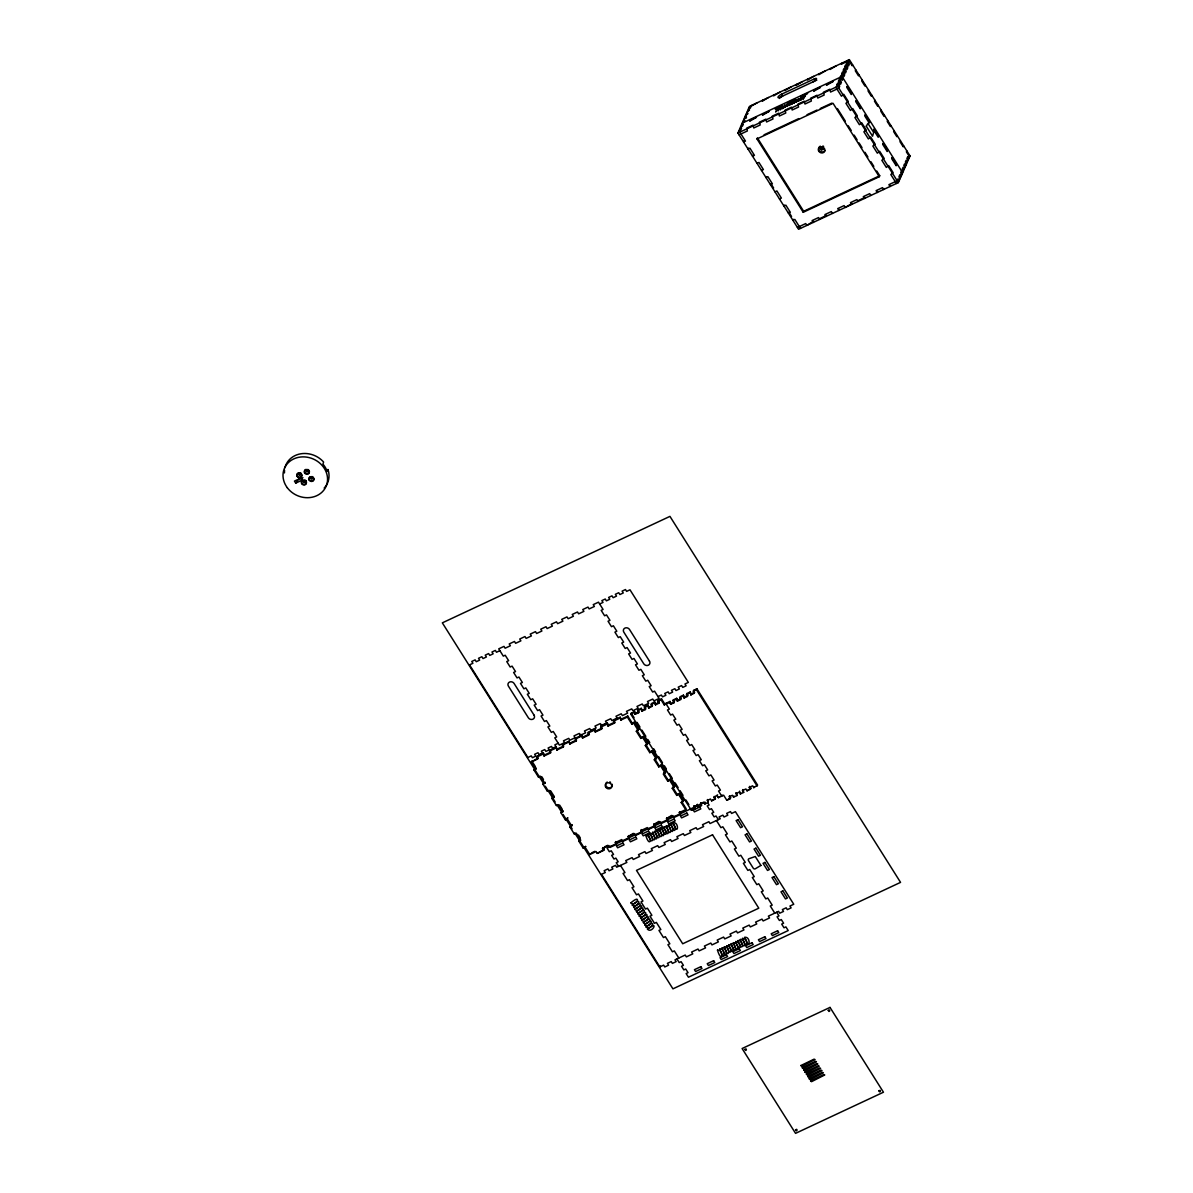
<?xml version="1.0" encoding="UTF-8"?>
<svg xmlns="http://www.w3.org/2000/svg" width="1193" height="1193" viewBox="0 0 1193 1193"><rect width="100%" height="100%" fill="white"/><g stroke="black" fill="none" stroke-linecap="round" stroke-linejoin="round"><path stroke-width="1.5" d="M325.943 469.982L327.986 469.565L327.165 471.444A22.697 19.953 23.6 0 0 322.945 464.137L323.601 462.064L322.796 461.184A22.697 19.953 23.6 0 0 300.681 453.817A22.697 19.953 23.6 0 0 284.978 467.686M737.93 133.019L749.592 106.326L849.356 59.65L910.005 155.91L898.344 182.604L798.579 229.28L737.93 133.019L837.695 86.343L849.356 59.65M744.149 122.238L744.909 120.478L743.015 121.373M751.486 105.431L750.293 108.175L748.399 109.07M757.137 102.792L749.159 107.31M744 140.983L743.567 141.967L745.461 141.087L739.824 132.125M762.774 100.152L762.357 101.137L768.426 97.513M748.488 148.096L748.056 149.095L749.95 148.2L754.438 155.329L752.544 156.208L752.977 155.224M774.078 94.873L773.646 95.858L779.715 92.234M756.988 138.91L757.421 137.926L803.664 211.295L803.232 212.294L756.988 138.91L833.057 103.329L879.286 176.713L803.232 212.294M785.367 89.594L784.934 90.579L791.004 86.94M796.656 84.3L796.223 85.3L802.307 81.661M807.944 79.021L807.512 80.006L813.596 76.382M766.443 176.594L766.01 177.578L767.904 176.698L772.393 183.811L770.499 184.706L770.932 183.722M819.233 73.742L818.801 74.727L824.885 71.103M830.522 68.463L830.089 69.448L836.174 65.824M565.393 819.815L567.719 817.936L565.393 819.815L560.904 812.687L562.798 811.807L558.309 804.678L556.415 805.573L551.927 798.445L553.82 797.565L549.332 790.437L547.438 791.317L542.949 784.204L544.843 783.309L540.354 776.196L538.461 777.075L533.972 769.962L535.866 769.067L531.377 761.939L538.207 757.958M531.377 761.939L537.775 758.957L537.059 756.138L543.456 753.141L544.172 755.959L543.456 753.141M841.826 63.184L841.393 64.168L848.924 60.634L852.115 65.704L852.548 64.72M533.972 769.962L536.298 768.083L535.866 769.067M784.398 205.092L783.965 206.076L785.859 205.181L790.348 212.309L788.454 213.204L788.886 212.205M840.126 77.351L840.886 75.591L842.78 74.697L843.943 76.531L844.704 74.771L843.555 72.937L841.661 73.832L842.422 72.072L844.316 71.192L845.479 73.012L846.24 71.252L845.091 69.433L843.197 70.312L843.958 68.553L845.852 67.673L847.015 69.507L847.776 67.747L846.627 65.913L844.733 66.793L845.494 65.048L847.388 64.154L848.551 65.988L849.312 64.228L848.163 62.394L846.269 63.289L847.462 60.53M843.168 78.291L842.303 80.274L841.154 78.44L839.261 79.32L838.396 81.303L840.29 80.408L841.438 82.242L840.573 84.226L839.425 82.392L837.531 83.286L836.666 85.255L838.56 84.375L839.708 86.194L838.858 88.178L830.552 92.055L829.836 89.236L823.438 92.234L824.154 95.052L817.757 98.05L817.041 95.231L810.644 98.214L811.359 101.032L804.962 104.03L804.246 101.211L797.849 104.209L798.564 107.027L792.167 110.01L791.451 107.191L785.054 110.188L785.769 113.007L779.372 116.004L778.641 113.186L772.244 116.168L772.975 118.987L766.577 121.984L765.846 119.166L759.449 122.163L760.18 124.982L753.782 127.979L753.051 125.161L746.654 128.143L747.385 130.962L739.078 134.854M544.172 755.959L550.569 752.962L549.854 750.143L556.251 747.161L556.967 749.979L556.251 747.161M538.461 777.075L538.893 776.091L442.335 622.85L669.944 516.375L900.551 882.373L672.941 988.848L574.966 833.34M542.949 784.204L545.276 782.325L544.843 783.309M855.739 69.776L855.306 70.775L858.513 75.83L858.93 74.846M556.967 749.979L563.364 746.982L562.649 744.164L569.046 741.166L569.777 743.985L569.046 741.166M793.375 219.333L792.942 220.317L794.836 219.437L800.473 228.385M563.364 746.982L562.649 744.164M547.438 791.317L547.87 790.333M862.136 79.916L861.704 80.9L864.895 85.971L865.328 84.986M569.777 743.985L576.174 740.987L575.444 738.169L581.841 735.186L582.572 738.005L581.841 735.186M576.174 740.987L575.444 738.169M551.927 798.445L554.253 796.566L550.659 790.87M580.38 735.276L585.629 732.815L584.481 730.981L589.73 728.535L590.878 730.355L596.142 727.909L594.979 726.075L600.228 723.614L601.391 725.448L606.64 722.988L605.477 721.168L610.741 718.708L611.89 720.542L617.139 718.082L615.991 716.247L621.24 713.787L622.388 715.621L627.637 713.16L626.489 711.341L631.738 708.881L632.886 710.715L638.136 708.254L636.987 706.42L642.237 703.974L643.4 705.794L648.649 703.348L647.486 701.514L652.735 699.053L653.898 700.887L659.147 698.427L654.554 691.15L652.66 692.044L649.231 686.586L651.124 685.707L647.695 680.264L645.801 681.143L642.371 675.7L644.265 674.806L640.835 669.362L638.941 670.257L635.511 664.799L637.405 663.919L633.975 658.476L632.066 659.356L628.636 653.913L630.53 653.018L627.1 647.575L625.207 648.47L621.777 643.012L623.671 642.132L620.241 636.689L618.347 637.569L614.917 632.126L616.811 631.231L613.381 625.788L611.487 626.683L608.042 621.225L609.951 620.345L606.506 614.902L604.612 615.782L601.183 610.339L603.076 609.444L598.498 602.167L593.249 604.627L594.397 606.462L589.148 608.922L588 607.088L582.751 609.548L583.899 611.368L578.65 613.828L577.487 611.994L572.237 614.455L573.401 616.289L568.151 618.735L566.988 616.915L561.739 619.361L562.887 621.195L557.638 623.656L556.49 621.821L551.241 624.282L552.389 626.116L547.14 628.562L545.991 626.743L540.742 629.188L541.89 631.022L536.641 633.483L535.478 631.649L530.229 634.109L531.392 635.929L526.143 638.389L524.98 636.555L519.73 639.016L520.879 640.85L515.63 643.31L514.481 641.476L509.232 643.937L510.38 645.756L505.131 648.217L503.983 646.382L498.734 648.843L503.312 656.12L505.206 655.24L508.636 660.683L506.742 661.563L510.172 667.021L512.08 666.126L515.51 671.57L513.616 672.464L517.046 677.907L518.94 677.028L522.37 682.471L520.476 683.35L523.906 688.808L525.8 687.914L529.23 693.357L527.336 694.251L530.766 699.694L532.66 698.815L536.104 704.258L534.196 705.138L537.64 710.596L539.534 709.701L542.964 715.144L541.07 716.039L544.5 721.482L546.394 720.602L549.824 726.045L547.93 726.925L551.36 732.383L553.254 731.488L556.684 736.931L554.79 737.826L559.383 745.103L564.632 742.642L563.484 740.808L568.733 738.363L569.881 740.182L575.13 737.736L573.982 735.902L579.231 733.441L580.38 735.276L580.812 734.291M553.82 797.565L554.253 796.566M868.519 90.042L868.086 91.041L871.278 96.096L871.71 95.112M582.572 738.005L588.969 735.007L588.238 732.189L594.636 729.191L595.367 732.01L594.636 729.191M556.415 805.573L556.848 804.574M813.701 221.406L813.268 222.405L812.12 220.571L818.517 217.573L819.666 219.408M560.904 812.687L563.23 810.822L562.798 811.807M595.367 732.01L601.764 729.027L601.033 726.209L607.446 723.212L608.162 726.03L607.446 723.212M601.391 725.448L601.824 724.464M874.901 100.182L874.469 101.166L877.66 106.237L878.093 105.238M608.162 726.03L614.559 723.033L613.843 720.214L620.241 717.217L620.957 720.05L620.241 717.217M881.284 110.308L880.852 111.307L884.043 116.362L884.475 115.378M614.559 723.033L613.843 720.214M839.305 209.431L838.873 210.43L837.71 208.596L844.107 205.599L845.27 207.433L852.1 203.451L851.668 204.435L850.505 202.616L856.902 199.619L858.065 201.453M569.881 826.943L572.208 825.064L569.881 826.943L574.37 834.056L576.264 833.176L580.752 840.29L578.859 841.184L583.332 848.312L585.674 846.433L583.332 848.312M574.37 834.056L574.802 833.072M887.667 120.448L887.234 121.432L890.425 126.503L890.858 125.504M627.354 717.053L627.786 716.054L632.275 723.182L631.843 724.166L627.354 717.053L620.957 720.05M694.758 808.72L694.028 805.901L694.758 808.72L691.388 810.301L630.724 714.04L634.542 711.475L635.258 714.294L634.542 711.475M578.859 841.184L579.276 840.2M635.258 714.294L638.628 712.713L637.912 709.895L641.282 708.314L641.998 711.132L641.282 708.314M631.843 724.166L634.169 722.302L638.658 729.415L636.331 731.294L640.82 738.422L643.146 736.543L647.635 743.671L645.309 745.536L649.797 752.664L652.124 750.785L656.612 757.913L654.286 759.792L658.775 766.905L661.101 765.026L665.59 772.154L663.263 774.033L667.752 781.161L670.078 779.283L674.567 786.396L672.241 788.275L676.729 795.403L679.056 793.524L683.544 800.652L681.203 802.516L685.692 809.644L679.294 812.642L680.457 814.476L674.06 817.459L672.897 815.624L666.499 818.622L667.662 820.456L661.265 823.453L660.102 821.619L653.704 824.617L654.853 826.436L648.455 829.433L647.307 827.599L640.909 830.596L642.058 832.431L635.66 835.413L634.512 833.594L628.115 836.576L629.263 838.411L622.865 841.408L621.717 839.574L615.32 842.571L616.468 844.405L610.07 847.388L608.922 845.569L602.525 848.551L603.673 850.385L597.275 853.383L596.127 851.548L589.73 854.546L585.241 847.418M638.628 712.713L637.912 709.895M894.049 130.574L893.617 131.558L896.808 136.628L897.24 135.644M641.998 711.132L645.368 709.552L644.652 706.733L648.023 705.167L648.738 707.986L648.023 705.167M645.368 709.552L645.801 708.567L642.431 710.148M636.331 731.294L638.658 729.415M879.286 176.713L879.718 175.729L876.766 171.031M648.738 707.986L652.109 706.405L651.393 703.587L654.763 702.006L655.494 704.824L654.763 702.006M877.69 191.477L877.258 192.476L876.109 190.641L882.507 187.644L883.655 189.478L884.088 188.494M900.432 140.714L899.999 141.699L903.19 146.769L903.623 145.77M589.73 854.546L590.162 853.547M640.82 738.422L643.146 736.543M655.494 704.824L658.864 703.244L658.133 700.425L661.504 698.859L664.71 703.915L664.277 704.914L661.086 699.844L661.504 698.859M658.864 703.244L658.133 700.425M597.275 853.383L604.105 849.401L602.957 847.567L602.525 848.551M645.309 745.536L647.635 743.671M890.485 185.497L890.053 186.481L888.904 184.647L897.196 180.769L898.061 178.801L899.209 180.62L897.315 181.515M906.814 150.84L906.382 151.824L909.573 156.894M666.604 703.035L666.171 704.019L669.362 709.089L667.469 709.969L670.66 715.039L672.554 714.16L675.745 719.215L673.851 720.11L677.042 725.18L678.936 724.285L682.128 729.355L680.234 730.235L683.425 735.306L685.319 734.411L688.51 739.481L686.616 740.376L689.808 745.431L691.701 744.551L694.893 749.622L692.999 750.501L696.19 755.572L698.084 754.677L701.275 759.747L699.381 760.642L702.573 765.697L704.466 764.817L707.658 769.888L705.764 770.767L708.955 775.838L710.864 774.943L714.055 780.013L712.146 780.893L715.338 785.963L717.247 785.083L720.438 790.139L718.529 791.034L721.735 796.104L722.168 795.105M603.673 850.385L604.105 849.401M901.52 170.882L900.655 172.866L901.804 174.7L899.91 175.58M669.541 702.438L669.974 701.454L670.69 704.273L669.541 702.438L664.277 704.914M649.797 752.664L652.124 750.785M670.69 704.273L674.06 702.692L673.344 699.873L676.714 698.308L677.43 701.126L676.714 698.308M610.07 847.388L610.503 846.404M674.06 702.692L673.344 699.873M615.32 842.571L615.752 841.587L616.468 844.405M677.43 701.126L680.815 699.545L680.085 696.727L683.455 695.146L684.186 697.965L683.455 695.146M654.286 759.792L656.612 757.913M684.186 697.965L687.556 696.384L686.825 693.565L690.21 691.985L690.926 694.803L690.21 691.985M622.865 841.408L623.298 840.424M628.115 836.576L633.349 833.355M658.775 766.905L661.101 765.026M690.926 694.803L694.296 693.237L693.58 690.419L696.951 688.838L757.6 785.098L753.797 787.663L752.634 785.829L749.264 787.41L750.427 789.229L747.042 790.81L745.893 788.976L742.523 790.556L743.671 792.391L740.301 793.971L739.585 791.153M629.263 838.411L628.547 835.592M694.296 693.237L693.58 690.419M693.148 691.403L696.951 688.838M635.66 835.413L636.093 834.429M640.909 830.596L641.342 829.612L642.058 832.431M667.752 781.161L670.078 779.283M648.455 829.433L648.888 828.449M653.704 824.617L658.939 821.38M654.853 826.436L654.137 823.617M672.241 788.275L674.567 786.396M661.265 823.453L661.683 822.454M666.499 818.622L671.734 815.386M676.729 795.403L679.056 793.524M667.662 820.456L666.932 817.637M674.06 817.459L674.492 816.474M681.203 802.516L683.544 800.652M679.294 812.642L679.727 811.643L680.457 814.476M685.692 809.644L686.124 808.66L681.635 801.532M691.388 810.301L695.191 807.721M696.966 805.305L697.398 804.321L698.129 807.139L696.966 805.305L693.595 806.886M701.499 805.558L700.783 802.74L701.499 805.558L698.129 807.139M700.351 803.739L703.721 802.158L704.869 803.978L705.302 802.993M708.239 802.412L707.524 799.593L708.239 802.412L704.869 803.978M711.61 800.831L715.412 798.266L714.264 796.432L714.98 799.25L711.61 800.831L710.461 798.997L707.091 800.578M714.98 799.25L715.412 798.266M713.832 797.416L717.634 794.851M717.202 795.85L718.35 797.67L718.783 796.685M726.82 800.279L730.623 797.714L729.475 795.88L730.191 798.699L726.82 800.279L723.629 795.209L718.35 797.67M730.191 798.699L730.623 797.714M729.042 796.864L732.413 795.299L733.561 797.118L733.993 796.134M659.848 966.912L663.636 965.137L664.784 966.956L668.587 965.182L667.424 963.362L671.227 961.588L672.375 963.407L676.177 961.633L675.014 959.813L685.214 955.041L686.363 956.875L692.76 953.878L691.612 952.044L698.009 949.046L699.158 950.881L705.555 947.883L704.407 946.064L710.804 943.066L711.953 944.901L718.35 941.903L717.202 940.069L723.599 937.087L724.747 938.906L731.145 935.923L729.997 934.089L736.394 931.092L737.542 932.926L743.94 929.929L742.792 928.094L749.189 925.112L750.337 926.931L756.75 923.949L755.587 922.114L761.984 919.117L763.147 920.951L769.545 917.954L768.381 916.135L778.582 911.363L779.73 913.197L783.518 911.422L782.369 909.588L786.172 907.813L787.32 909.648L791.108 907.873L789.96 906.039L793.748 904.264L735.41 811.672L731.607 813.447L730.459 811.613L726.671 813.387L727.819 815.222L724.032 816.996L722.869 815.162L719.081 816.937L720.229 818.771L710.044 823.528L708.896 821.709L702.498 824.691L703.646 826.525L697.249 829.523L696.086 827.688L689.688 830.686L690.851 832.505L684.454 835.503L683.291 833.668L676.893 836.666L678.056 838.5L671.659 841.497L670.496 839.663L664.098 842.661L665.262 844.48L658.849 847.477L657.701 845.643L651.303 848.641L652.452 850.475L646.054 853.457L644.906 851.638L638.509 854.62L639.657 856.455L633.259 859.452L632.111 857.618L625.714 860.615L626.862 862.45L616.677 867.207L615.513 865.387L611.726 867.162L612.874 868.981L609.086 870.756L607.938 868.936L604.135 870.711L605.298 872.53L601.496 874.305L659.848 966.912L660.281 965.912M736.931 795.552L736.215 792.719L736.931 795.552L733.561 797.118M740.301 793.971L740.734 792.972M742.523 790.556L742.956 789.572L743.671 792.391M747.042 790.81L750.859 788.245L749.696 786.411L749.264 787.41M750.427 789.229L750.859 788.245M753.797 787.663L754.23 786.664M305.99 480.6L303.857 480.242M295.73 483.12L302.351 480.018L301.083 478.005L294.447 481.107L295.73 483.12L297.713 480.123L302.947 477.677M301.277 473.561L299.279 472.995M313.177 477.483L311.373 476.723M814.297 78.902L815.445 80.736L780.222 97.2A3.385 0.984 -32.2 0 1 778.03 97.051A3.385 0.984 -32.2 0 1 781.519 94.232L814.297 78.902A3.385 0.984 -32.2 0 1 816.489 79.051A3.385 0.984 -32.2 0 1 813 81.87M747.623 110.83L749.517 109.935L746.863 112.589M746.087 114.334L747.981 113.454L745.327 116.094L746.475 117.928M744.551 117.853L746.445 116.974L743.791 119.613M742.255 123.133L842.019 76.456L902.669 172.717M741.39 125.101L743.284 124.221L742.419 126.19L740.525 127.084M739.66 129.068L741.554 128.173L740.689 130.156L738.795 131.036M764.042 134.824L798.758 118.584M807.02 114.722L816.951 110.069M820.247 108.533L831.834 103.12M757.033 163.337L758.927 162.457L763.416 169.57L761.522 170.465M774.988 191.834L776.882 190.94L781.37 198.068L779.476 198.948M908.112 156.79L910.005 155.91M803.664 211.295L879.718 175.729M904.607 164.813L906.501 163.933L905.353 162.099L906.128 160.339L907.276 162.173M797.431 227.445L805.722 223.568L806.871 225.388L812.105 222.152M820.098 218.423L826.495 215.426L826.063 216.41L824.915 214.576L831.312 211.593L832.475 213.413M858.498 200.454L864.895 197.471L864.463 198.456L863.3 196.621L869.712 193.639L870.86 195.458M499.882 650.677L496.512 652.258L495.363 650.424L491.978 652.004L493.141 653.824L489.771 655.404L488.608 653.57L485.238 655.151L486.401 656.985L483.016 658.566L481.868 656.732L478.497 658.312L479.646 660.132L476.275 661.712L475.127 659.878L471.757 661.459L472.905 663.293L469.535 664.874L527.873 757.466L531.243 755.885L532.406 757.719L535.776 756.138L534.628 754.304L537.998 752.738L539.147 754.558L542.517 752.992L541.368 751.158L544.739 749.577L545.887 751.411L549.257 749.83L548.109 747.996L551.479 746.43L552.642 748.25L556.013 746.684L554.849 744.85L558.22 743.269M599.647 604.001L603.017 602.42L601.869 600.601L605.239 599.02L606.387 600.854L609.772 599.274L608.609 597.439L611.979 595.859L613.142 597.693L616.513 596.112L615.349 594.293L618.735 592.712L619.883 594.546L623.253 592.966L622.105 591.131L625.475 589.551L626.623 591.385L629.993 589.804L688.346 682.411L684.976 683.977L686.124 685.811L682.754 687.392L681.591 685.557L678.221 687.138L679.384 688.972L675.999 690.538L674.85 688.719L671.48 690.285L672.628 692.119L669.258 693.7L668.11 691.865L664.74 693.446L665.888 695.28L662.518 696.846L661.369 695.027L657.999 696.593M536.626 757.123L543.024 754.125M549.421 751.143L555.819 748.145M562.216 745.148L568.614 742.15M575.011 739.168L581.409 736.17M587.806 733.173L594.203 730.191M600.601 727.193L607.013 724.196M613.411 721.198L619.808 718.216M630.724 714.04L634.109 712.46M637.48 710.879L640.85 709.313M644.22 707.732L647.59 706.152M650.96 704.571L654.331 702.99M657.701 701.424L661.086 699.844M544.604 754.975L551.002 751.978M557.399 748.98L563.797 745.998M570.209 743L576.607 740.003M583.004 737.006L589.402 734.023M595.799 731.026L602.197 728.028M608.594 725.046L614.991 722.048M621.389 719.051L627.786 716.054M635.69 713.295L639.06 711.729M649.171 706.987L652.541 705.421M655.926 703.84L659.297 702.259M664.71 703.915L669.974 701.454M672.912 700.873L676.282 699.292M679.652 697.711L683.022 696.13M686.393 694.55L689.778 692.984M671.122 703.288L674.492 701.708M677.863 700.127L681.233 698.546M684.618 696.98L687.988 695.4L686.825 693.565M691.358 693.819L694.729 692.238M632.275 723.182L634.169 722.302M665.59 772.154L663.696 773.049L668.184 780.162M591.758 852.801L594.949 851.31M604.553 846.821L607.744 845.315M623.671 840.245L607.043 848.029L609.34 851.683L611.248 850.803L613.545 854.456L611.651 855.336L613.963 859.005L615.856 858.11L618.168 861.778L616.259 862.658L618.571 866.327M624.893 839.663L676.878 815.356M677.684 814.983L705.138 802.128M735.783 793.718L739.153 792.137M308.361 470.34L306.795 469.475M908.812 158.654L907.664 156.82L906.889 158.58L908.037 160.414M905.741 165.678L904.592 163.859L903.817 165.618L904.965 167.438M904.205 169.197L903.056 167.363L902.281 169.123L903.429 170.957M900.939 176.668L899.79 174.834L898.925 176.818L900.074 178.652M837.695 86.343L898.344 182.604M835.801 87.238L841.438 96.186L843.764 94.307L848.253 101.435L845.926 103.314L850.415 110.427L852.741 108.563L857.23 115.676L854.904 117.555L859.392 124.683L861.719 122.804L866.207 129.918L863.881 131.797L868.37 138.925L870.696 137.046L875.185 144.174L872.858 146.053L877.347 153.166L879.673 151.287L884.162 158.415L881.836 160.294L886.324 167.408L888.651 165.544L893.139 172.657L890.813 174.536L896.45 183.483M837.411 108.578L845.285 121.075M848.238 125.757L851.191 130.44M854.143 135.122L857.096 139.805M859.064 142.936L862.017 147.619M864.97 152.301L867.908 156.984M870.86 161.666L873.813 166.349M781.519 94.232L782.683 96.066A3.385 0.984 -32.2 0 0 779.447 98.452M771.826 185.139L773.631 187.987M789.781 213.636L791.57 216.485M696.518 689.822L757.167 786.083M707.583 802.576L709.119 805.007L707.21 805.901L709.522 809.555L711.416 808.675L713.727 812.329L711.833 813.223L714.13 816.877L716.039 815.997L718.335 819.651M776.688 912.242L778.984 915.911L777.09 916.791L779.402 920.459L781.296 919.564L783.592 923.233L781.698 924.113L784.01 927.781L785.904 926.886L788.215 930.555L688.45 977.216L686.139 973.563L688.033 972.668L685.721 969.014L683.828 969.894L681.531 966.241L683.425 965.346L681.114 961.692L679.22 962.572L676.908 958.918M716.441 820.545L720.93 827.659L722.824 826.779L727.312 833.892L725.419 834.787L729.907 841.915L731.801 841.02L736.29 848.148L734.396 849.028L738.885 856.156L740.778 855.262L745.267 862.39L743.373 863.27L747.862 870.398L749.756 869.518L754.244 876.631L752.351 877.526L756.839 884.639L758.733 883.759L763.222 890.888L761.328 891.767L765.802 898.896L767.71 898.001L772.199 905.129L770.29 906.009L774.779 913.137M631.157 713.056L634.094 717.709M637.032 722.361L639.97 727.029M641.923 730.131L645.831 736.335M647.799 739.436L649.753 742.553M653.66 748.757L655.613 751.858M658.551 756.526L662.473 762.73M664.426 765.831L666.38 768.933M669.318 773.601L672.255 778.254M675.178 782.906L678.116 787.574M680.07 790.676L683.007 795.328M685.945 799.996L688.883 804.649M633.737 723.286L638.225 730.414M642.714 737.528L647.202 744.656M651.691 751.769L656.18 758.897M660.668 766.025L665.157 773.139M669.646 780.267L674.134 787.395M678.623 794.508L683.112 801.636M636.764 730.31L641.252 737.423M645.741 744.551L650.23 751.679M654.718 758.793L659.207 765.921M672.673 787.291L677.147 794.419M620.464 865.432L624.953 872.56L623.059 873.44L627.548 880.568L629.442 879.688L633.93 886.802L632.036 887.696L636.525 894.81L638.419 893.93L642.908 901.043L641.014 901.938L645.502 909.066L647.396 908.171L651.885 915.299L649.991 916.179L654.48 923.307L656.374 922.413L660.862 929.541L658.968 930.421L663.457 937.549L665.351 936.669L669.84 943.782L667.931 944.677L672.42 951.79L674.328 950.91L678.817 958.039M531.81 760.955L535.403 766.652M541.682 776.628L543.486 779.476M559.636 805.111L562.335 809.391M578.486 835.04L580.275 837.889M567.286 818.92L571.775 826.048M539.325 776.792L543.292 783.07M545.276 786.217L555.163 801.92M557.146 805.066L561.098 811.344M563.081 814.491L572.103 828.792M327.986 469.565A22.697 19.953 23.6 0 1 324.168 488.086M284.486 472.92A22.697 19.953 23.6 0 1 284.545 470.266M313.759 477.99A2.49 2.192 23.6 0 1 312.581 480.839A2.49 2.192 23.6 0 1 309.33 479.497A2.49 2.192 23.6 0 1 310.508 476.633M311.746 476.544A2.49 2.192 23.6 0 1 312.939 477.036M306.243 481.495A2.49 2.192 23.6 0 1 305.065 484.358A2.49 2.192 23.6 0 1 301.814 483.016A2.49 2.192 23.6 0 1 302.992 480.153M304.856 480.227A2.49 2.192 23.6 0 1 305.885 480.988M307.809 469.46A2.49 2.192 23.6 0 1 308.972 472.935A2.49 2.192 23.6 0 1 305.11 472.756A2.49 2.192 23.6 0 1 305.93 469.386M301.665 474.247A2.49 2.192 23.6 0 1 300.502 477.111A2.49 2.192 23.6 0 1 297.251 475.753A2.49 2.192 23.6 0 1 298.414 472.905M300.278 472.98A2.49 2.192 23.6 0 1 301.322 473.725M612.173 784.248A3.385 2.982 23.6 0 1 610.16 787.738A3.385 2.982 23.6 0 1 605.984 785.874A3.385 2.982 23.6 0 1 607.252 782.056M609.772 781.937A3.385 2.982 23.6 0 1 610.592 782.295M816.161 80.438A3.385 0.984 -32.2 0 1 816.787 80.259M824.945 150.631A3.385 2.982 23.6 0 1 819.71 150.9A3.385 2.982 23.6 0 1 820.307 146.157M822.827 146.038A3.385 2.982 23.6 0 1 823.647 146.396M866.282 126.219L872.56 136.211L873.664 132.408L867.952 123.416L866.282 126.219M760.895 865.432L755.273 868.802A1.506 1.312 23.6 0 1 753.245 868.176L748.473 860.585A1.566 1.372 23.6 0 1 748.98 858.706L755.288 856.529L760.895 865.432M744.894 1049.437C746.221 1052.599 747.37 1047.26 744.894 1049.437M795.567 1129.846C796.835 1133.022 798.102 1127.713 795.567 1129.846M630.888 902.833C635.63 907.843 642.818 892.632 630.888 902.833M632.275 905.025C637.002 910.08 644.25 894.735 632.275 905.025M633.662 907.232C638.33 912.287 645.667 896.927 633.662 907.232M635.049 909.424C639.165 914.494 647.62 899.104 635.049 909.424M636.421 911.616C641.148 916.656 648.395 901.326 636.421 911.616M645.831 835.532C649.917 849.192 653.421 836.353 645.89 835.398M637.808 913.808C642.237 918.804 649.946 903.787 637.867 913.674M648.112 834.474C652.556 849.118 655.255 833.967 648.112 834.474M639.194 916.015C643.892 921.011 651.184 905.83 639.194 916.015M650.379 833.415C655.017 848.551 657.254 832.326 650.379 833.415M640.581 918.207C645.204 923.263 652.556 907.948 640.581 918.207M641.968 920.399C646.427 925.425 654.137 910.229 641.968 920.399M652.66 832.341C657.432 847.835 659.341 830.85 652.66 832.341M643.34 922.592C648.082 927.617 655.27 912.406 643.34 922.592M654.942 831.282C659.475 846.091 661.966 830.567 654.942 831.282M644.727 924.799C649.454 929.839 656.702 914.494 644.727 924.799M657.209 830.209C661.653 844.853 664.352 829.702 657.209 830.209M646.114 926.991C650.811 931.987 658.104 916.806 646.114 926.991M647.501 929.183C652.213 934.223 659.461 918.893 647.501 929.183M659.49 829.15C664.173 844.435 666.29 827.897 659.49 829.15M661.772 828.091C665.783 841.274 669.497 829.493 661.832 827.942M664.039 827.017C669.109 842.795 670.272 825.153 664.039 827.017M666.32 825.959C671.092 841.453 672.986 824.452 666.32 825.959M668.587 824.885C673.404 840.439 675.223 823.334 668.587 824.885M670.869 823.826C675.685 839.365 677.505 822.275 670.869 823.826M673.15 822.767C677.997 838.008 679.682 821.5 673.15 822.767M717.485 950.135C722.123 965.286 724.36 949.061 717.485 950.135M719.767 949.076C724.583 964.615 726.403 947.525 719.767 949.076M722.048 948.017C727.119 963.78 728.282 946.153 722.048 948.017M819.889 148.245C824.736 151.735 818.905 150.139 822.544 147.007C823.379 152.48 824.87 147.201 819.889 148.245M724.315 946.944C729.132 962.497 730.951 945.393 724.315 946.944M726.597 945.885C730.638 959.381 734.247 946.899 726.656 945.736M728.878 944.811C733.68 960.365 735.499 943.26 728.878 944.811M731.145 943.752C736.215 959.5 737.378 941.918 731.145 943.752M733.427 942.694C737.915 957.442 740.495 942.052 733.427 942.694M735.693 941.62C739.764 955.22 743.328 942.53 735.768 941.486M737.975 940.561C742.359 955.026 745.207 940.263 737.975 940.561M740.256 939.487C744.805 954.43 747.236 938.652 740.256 939.487M742.523 938.429C747.057 953.252 749.547 937.713 742.523 938.429M744.805 937.37C749.607 952.536 751.426 936.192 744.805 937.37M800.876 1065.543L801.86 1066.288L815.058 1059.593L814.073 1059.16L800.876 1065.543M802.248 1067.735L803.247 1068.496L816.43 1061.8L815.609 1061.308L802.248 1067.735M803.635 1069.942L804.634 1070.688L817.816 1063.992L816.832 1063.56L803.635 1069.942M805.021 1072.134L806.006 1072.88L819.203 1066.184L818.219 1065.752L805.021 1072.134M806.408 1074.326L807.393 1075.072L820.59 1068.376L819.606 1067.944L806.468 1074.192M807.78 1076.518L808.779 1077.279L821.977 1070.583L820.993 1070.136L807.78 1076.518M809.167 1078.726L810.166 1079.471L823.349 1072.775L822.365 1072.343L809.167 1078.726M810.554 1080.918L811.553 1081.663L824.736 1074.968L823.752 1074.535L810.554 1080.918M828.27 1010.396C829.403 1013.603 830.895 1008.368 828.27 1010.396M878.943 1090.834C880.076 1094.026 881.567 1088.791 878.943 1090.834M775.748 111.769L778.119 108.28L775.748 111.769M778.03 110.71L780.341 107.191L778.03 110.71M780.311 109.637L782.683 106.147L780.311 109.637M782.578 108.578L784.949 105.088L782.578 108.578M784.86 107.504L787.231 104.015L784.86 107.504M787.141 106.445L789.498 102.956L787.141 106.445M789.408 105.387L791.72 101.867L789.408 105.387M791.69 104.313L793.986 100.808L791.69 104.313M793.956 103.254L796.327 99.765L793.956 103.254M796.238 102.18L798.609 98.691L796.238 102.18M798.52 101.122L800.891 97.632L798.52 101.122M800.786 100.063L803.098 96.544L800.786 100.063M803.068 98.989L805.439 95.5L803.068 98.989M298.623 474.068C299.607 478.169 302.187 471.876 298.623 474.068M303.201 481.331C304.185 485.417 306.765 479.124 303.201 481.331M306.139 470.564C307.123 474.65 309.718 468.357 306.139 470.564M310.717 477.811C311.701 481.897 314.281 475.604 310.717 477.811M750.114 120.239L749.681 121.224L756.511 117.242L750.114 120.239M762.909 114.245L762.476 115.244L769.306 111.262L762.909 114.245M775.704 108.265L775.271 109.249L782.101 105.267L775.704 108.265M788.498 102.285L788.066 103.269L794.896 99.287L788.498 102.285M801.293 96.29L800.861 97.289L807.691 93.308L801.293 96.29M814.088 90.31L813.671 91.294L820.501 87.313L814.088 90.31M826.898 84.315L826.466 85.314L833.296 81.333L826.898 84.315M847.224 86.403L846.791 87.387L851.28 94.515L851.713 93.516L847.224 86.403M856.201 100.644L855.769 101.629L860.257 108.757L860.69 107.773L856.201 100.644M865.179 114.886L864.746 115.885L869.235 122.998L869.667 122.014L865.179 114.886M874.156 129.142L873.723 130.126L878.212 137.255L878.644 136.256L874.156 129.142M883.133 143.384L882.701 144.368L887.189 151.496L887.622 150.512L883.133 143.384M892.11 157.625L891.678 158.624L896.167 165.738L896.599 164.753L892.11 157.625M622.88 842.974L616.483 845.971L617.646 847.805L624.043 844.808L622.88 842.974M635.675 836.994L629.278 839.991L630.441 841.811L636.838 838.828L635.675 836.994M648.485 831.014L642.088 833.996L643.236 835.831L649.633 832.833L648.485 831.014M661.28 825.019L654.882 828.017L656.031 829.851L662.428 826.853L661.28 825.019M674.075 819.039L667.677 822.022L668.826 823.856L675.223 820.859L674.075 819.039M686.87 813.044L680.472 816.042L681.621 817.876L688.018 814.879L686.87 813.044M699.665 807.065L693.267 810.062L694.415 811.881L700.813 808.899L699.665 807.065M738.005 819.68L736.096 820.56L740.585 827.688L742.493 826.794L738.005 819.68M712.534 834.802L636.48 870.383L682.709 943.767L758.778 908.186L712.534 834.802M746.982 833.922L745.073 834.817L749.562 841.93L751.456 841.05L746.982 833.922M755.944 848.163L754.051 849.058L758.539 856.186L760.433 855.292L755.944 848.163M764.922 862.42L763.028 863.3L767.517 870.428L769.41 869.533L764.922 862.42M773.899 876.661L772.005 877.541L776.494 884.669L778.388 883.789L773.899 876.661M782.876 890.903L780.983 891.797L785.471 898.911L787.365 898.031L782.876 890.903M700.828 966.688L694.43 969.685L695.594 971.505L701.991 968.522L700.828 966.688M713.623 960.693L707.225 963.69L708.388 965.525L714.786 962.527L713.623 960.693M726.418 954.713L720.02 957.711L721.183 959.53L727.581 956.547L726.418 954.713M739.228 948.733L732.83 951.716L733.978 953.55L740.376 950.553L739.228 948.733M752.022 942.738L745.625 945.736L746.773 947.57L753.171 944.573L752.022 942.738M764.817 936.759L758.42 939.741L759.568 941.575L765.966 938.578L764.817 936.759M777.612 930.764L771.215 933.761L772.363 935.595L778.761 932.598L777.612 930.764M830.015 1007.414L742.106 1048.528L795.552 1133.35L883.461 1092.221L830.015 1007.414M649.454 661.116L629.531 629.501A3.385 2.982 23.6 0 0 624.953 628.085A3.385 2.982 23.6 0 0 623.835 632.156L643.758 663.785A3.385 2.982 23.6 0 0 648.336 665.202A3.385 2.982 23.6 0 0 649.454 661.116M534.032 715.114L514.108 683.485A3.385 2.982 23.6 0 0 509.545 682.068A3.385 2.982 23.6 0 0 508.427 686.154L528.35 717.768A3.385 2.982 23.6 0 0 532.928 719.185A3.385 2.982 23.6 0 0 534.032 715.114M287.349 487.803A22.697 19.953 23.6 0 0 325.704 487.176A22.697 19.953 23.6 0 0 302.768 456.874A22.697 19.953 23.6 0 0 287.349 487.803M309.121 479.989A2.49 2.192 23.6 0 0 313.327 480.675A2.49 2.192 23.6 0 0 311.537 477.036A2.49 2.192 23.6 0 0 309.121 479.989M301.605 483.508A2.49 2.192 23.6 0 0 305.811 484.194A2.49 2.192 23.6 0 0 304.021 480.555A2.49 2.192 23.6 0 0 301.605 483.508M297.027 476.261A2.49 2.192 23.6 0 0 301.247 476.946A2.49 2.192 23.6 0 0 299.443 473.293A2.49 2.192 23.6 0 0 297.027 476.261M304.543 472.741A2.49 2.192 23.6 0 0 308.763 473.427A2.49 2.192 23.6 0 0 306.959 469.774A2.49 2.192 23.6 0 0 304.543 472.741M605.686 787.112A3.385 2.982 23.6 0 0 611.457 787.514A3.385 2.982 23.6 0 0 608.475 782.757A3.385 2.982 23.6 0 0 605.686 787.112M818.741 151.213A3.385 2.982 23.6 0 0 824.512 151.63A3.385 2.982 23.6 0 0 821.53 146.858A3.385 2.982 23.6 0 0 818.741 151.213"/></g></svg>
